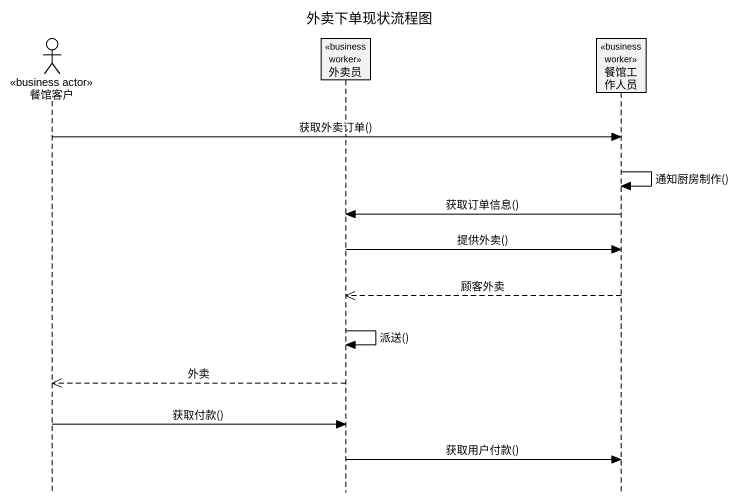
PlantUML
@startuml
title 外卖下单现状流程图
hide footbox
actor 餐馆客户 <<business actor>>
participant 外卖员 <<business worker>>
participant 餐馆工作人员 <<business worker>>

餐馆客户 -> 餐馆工作人员 : 获取外卖订单()
餐馆工作人员 -> 餐馆工作人员 : 通知厨房制作()
餐馆工作人员 -> 外卖员 : 获取订单信息()
外卖员 -> 餐馆工作人员 : 提供外卖()
餐馆工作人员 -->> 外卖员 : 顾客外卖
外卖员 -> 外卖员 : 派送()
外卖员 -->> 餐馆客户 : 外卖
餐馆客户 -> 外卖员 : 获取付款()
外卖员 -> 餐馆工作人员 : 获取用户付款()
@enduml
